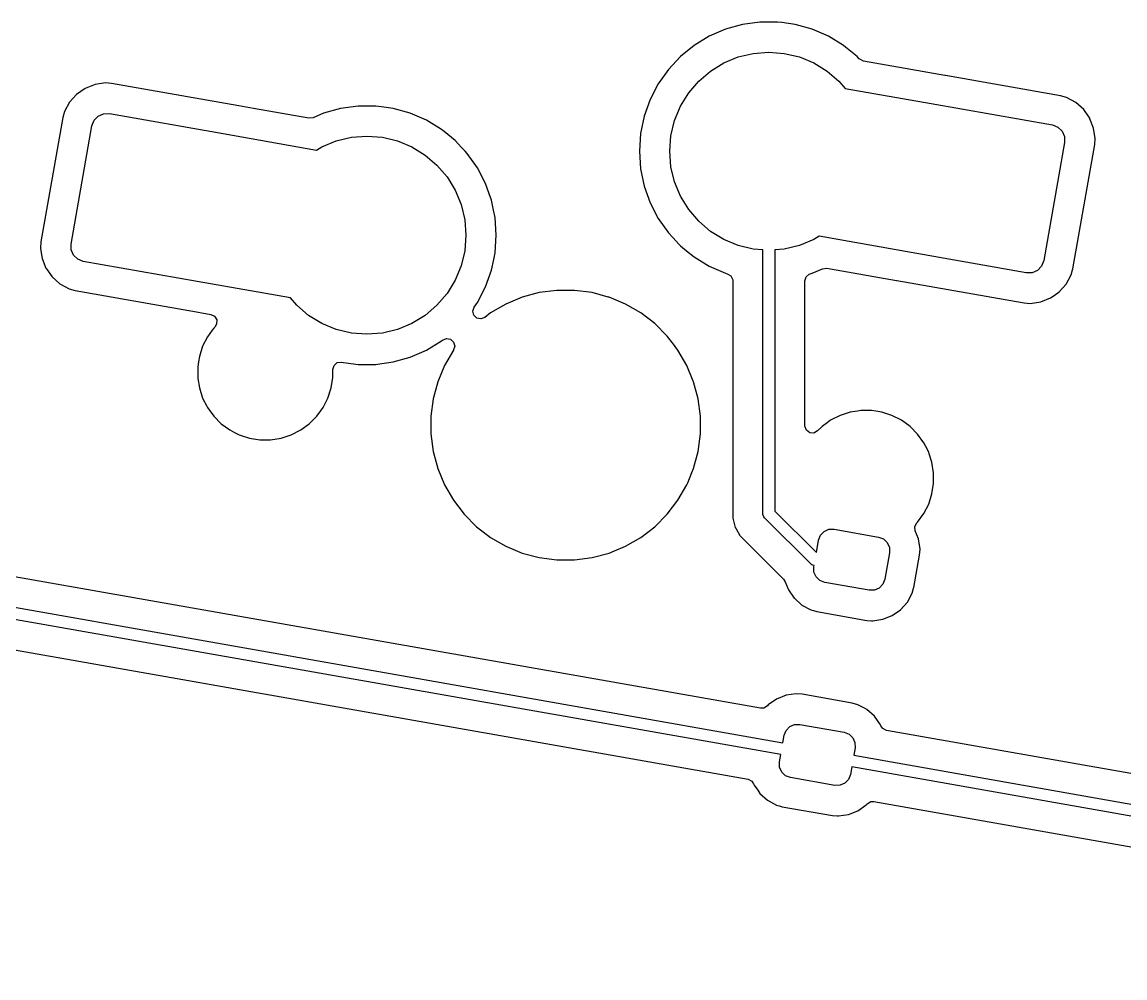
# Model space of a CAD drawing. Header units: millimetres. Extents: x 46 to 4458, y 59 to 1499.
# Drawn here: x 1776.29 to 1794.66, y 909.65 to 925.57 of the extents above; entities that cross this region are included whole.
import ezdxf

# ---------------------------------------------------------------- set-up
doc = ezdxf.new("R2010")
doc.units = ezdxf.units.MM
doc.layers.add('BLACK', color=7, linetype='Continuous')

msp = doc.modelspace()

# ---------------------------------------------------------------- linework, layer by layer
at = {"layer": 'BLACK', "linetype": 'Continuous'}
for p, q in [((1788.58203, 925.56992), (1788.29057, 925.52986)), ((1788.87623, 925.56992), (1788.58203, 925.56992)), ((1788.58203, 925.56992), (1788.58203, 925.56992)), ((1788.94641, 925.56027), (1788.87623, 925.56992)), ((1788.87623, 925.56992), (1788.87623, 925.56992)), ((1789.16768, 925.52986), (1788.94641, 925.56027)), ((1788.00728, 925.45048), (1787.73745, 925.33328)), ((1788.29057, 925.52986), (1788.00728, 925.45048)), ((1788.29057, 925.52986), (1788.29057, 925.52986)), ((1789.16769, 925.52986), (1789.16768, 925.52986)), ((1789.16768, 925.52986), (1789.16768, 925.52986)), ((1789.45097, 925.45048), (1789.16769, 925.52986)), ((1789.7208, 925.33328), (1789.45097, 925.45048)), ((1787.73745, 925.33328), (1787.48608, 925.18042)), ((1787.73745, 925.33328), (1787.73745, 925.33328)), ((1789.72081, 925.33328), (1789.7208, 925.33328)), ((1789.97217, 925.18042), (1789.72081, 925.33328)), ((1787.48608, 925.18042), (1787.25787, 924.99476)), ((1788.21925, 924.98866), (1788.47101, 925.0491)), ((1788.47101, 925.0491), (1788.72913, 925.06942)), ((1788.72913, 925.06942), (1788.98724, 925.0491)), ((1788.98724, 925.0491), (1789.23901, 924.98866)), ((1789.97218, 925.18042), (1789.97217, 925.18042)), ((1789.97217, 925.18042), (1789.97217, 925.18042)), ((1790.00701, 925.15208), (1789.97218, 925.18042)), ((1790.20038, 924.99476), (1790.00701, 925.15208)), ((1787.25787, 924.99476), (1787.05706, 924.77974)), ((1787.75928, 924.7543), (1787.98004, 924.88958)), ((1787.98004, 924.88958), (1788.21925, 924.98866)), ((1789.23901, 924.98866), (1789.47821, 924.88958)), ((1789.47821, 924.88958), (1789.69897, 924.7543)), ((1790.20039, 924.99475), (1790.20038, 924.99476)), ((1790.23613, 924.95649), (1790.20039, 924.99475)), ((1790.20039, 924.99475), (1790.20039, 924.99475)), ((1790.24261, 924.95004), (1790.23613, 924.95649)), ((1790.30521, 924.91902), (1790.24261, 924.95004)), ((1791.47344, 924.71303), (1790.30521, 924.91902)), ((1787.05706, 924.77974), (1786.88741, 924.5394)), ((1787.5624, 924.58614), (1787.75928, 924.7543)), ((1789.69897, 924.7543), (1789.89585, 924.58614)), ((1791.66016, 924.6801), (1791.47344, 924.71303)), ((1791.66986, 924.67839), (1791.66016, 924.6801)), ((1791.66987, 924.67839), (1791.66986, 924.67839)), ((1793.58784, 924.3402), (1791.66987, 924.67839)), ((1777.34407, 924.46501), (1777.20036, 924.36438)), ((1777.50711, 924.52978), (1777.34407, 924.46501)), ((1777.64599, 924.55012), (1777.50711, 924.52978)), ((1777.68071, 924.55521), (1777.64599, 924.55012)), ((1777.78375, 924.5477), (1777.68071, 924.55521)), ((1777.68071, 924.55521), (1777.68071, 924.55521)), ((1779.90054, 924.17446), (1777.78375, 924.5477)), ((1786.88741, 924.5394), (1786.75205, 924.27818)), ((1786.88741, 924.5394), (1786.88741, 924.5394)), ((1787.39425, 924.38926), (1787.5624, 924.58614)), ((1789.89585, 924.58614), (1789.99959, 924.46468)), ((1789.99959, 924.46468), (1791.43283, 924.21197)), ((1777.20036, 924.36438), (1777.08373, 924.23332)), ((1786.75205, 924.27818), (1786.65354, 924.00098)), ((1787.25897, 924.1685), (1787.39425, 924.38926)), ((1793.58785, 924.3402), (1793.58784, 924.3402)), ((1793.68725, 924.31201), (1793.58785, 924.3402)), ((1793.84167, 924.22874), (1793.68725, 924.31201)), ((1777.08373, 924.23332), (1777.00046, 924.0789)), ((1779.90055, 924.17446), (1779.90054, 924.17446)), ((1779.90111, 924.17436), (1779.90055, 924.17446)), ((1779.90112, 924.17435), (1779.90111, 924.17436)), ((1780.14636, 924.13111), (1779.90112, 924.17435)), ((1781.06918, 923.96839), (1780.14636, 924.13111)), ((1781.59597, 924.13111), (1781.31269, 924.05174)), ((1781.59598, 924.13111), (1781.59597, 924.13111)), ((1781.88743, 924.17117), (1781.59598, 924.13111)), ((1782.18163, 924.17117), (1781.88743, 924.17117)), ((1781.88743, 924.17117), (1781.88743, 924.17117)), ((1782.31653, 924.15263), (1782.18163, 924.17117)), ((1782.18163, 924.17117), (1782.18163, 924.17117)), ((1782.47309, 924.13111), (1782.31653, 924.15263)), ((1782.75638, 924.05174), (1782.47309, 924.13111)), ((1782.47309, 924.13111), (1782.47309, 924.13111)), ((1782.47309, 924.13111), (1782.47309, 924.13111)), ((1787.15988, 923.9293), (1787.25897, 924.1685)), ((1791.43283, 924.21197), (1791.43283, 924.21197)), ((1791.43283, 924.21197), (1793.45168, 923.85599)), ((1793.84168, 924.22874), (1793.84167, 924.22874)), ((1793.84167, 924.22874), (1793.84167, 924.22874)), ((1793.84167, 924.22874), (1793.84167, 924.22874)), ((1793.97273, 924.11211), (1793.84168, 924.22874)), ((1793.99599, 924.07889), (1793.97273, 924.11211)), ((1793.97273, 924.11211), (1793.97273, 924.11211)), ((1776.97227, 923.97949), (1776.60761, 921.91138)), ((1777.00046, 924.07889), (1776.97227, 923.97951)), ((1776.97227, 923.97951), (1776.97227, 923.97949)), ((1777.00046, 924.0789), (1777.00046, 924.07889)), ((1777.45648, 923.84333), (1777.49184, 923.93424)), ((1777.49184, 923.93424), (1777.55929, 924.00471)), ((1777.55929, 924.00471), (1777.64857, 924.04399)), ((1777.64857, 924.04399), (1777.7461, 924.04612)), ((1777.7461, 924.04612), (1779.64185, 923.71185)), ((1781.07078, 923.96812), (1781.06918, 923.96839)), ((1781.14011, 923.97678), (1781.07078, 923.96812)), ((1781.31269, 924.05174), (1781.14011, 923.97678)), ((1783.02621, 923.93453), (1782.75638, 924.05174)), ((1783.27758, 923.78167), (1783.02621, 923.93453)), ((1783.02621, 923.93453), (1783.02621, 923.93453)), ((1786.65353, 924.00096), (1786.59368, 923.71293)), ((1786.65354, 924.00098), (1786.65353, 924.00096)), ((1787.09944, 923.67753), (1787.15988, 923.9293)), ((1794.07336, 923.9684), (1793.99599, 924.07889)), ((1794.07654, 923.96039), (1794.07336, 923.9684)), ((1794.13813, 923.80535), (1794.07654, 923.96039)), ((1777.10919, 921.87372), (1777.45648, 923.84333)), ((1783.32191, 923.74561), (1783.27758, 923.78167)), ((1783.27758, 923.78167), (1783.27758, 923.78167)), ((1783.27758, 923.78167), (1783.27758, 923.78167)), ((1783.50579, 923.59601), (1783.32191, 923.74561)), ((1793.45168, 923.85599), (1793.5426, 923.82063)), ((1793.5426, 923.82063), (1793.61306, 923.75318)), ((1793.61306, 923.75318), (1793.65235, 923.66389)), ((1794.16356, 923.63176), (1794.13813, 923.80535)), ((1794.13813, 923.80535), (1794.13813, 923.80535)), ((1794.13813, 923.80535), (1794.13813, 923.80535)), ((1779.64185, 923.71185), (1779.64185, 923.71185)), ((1779.64185, 923.71185), (1781.19827, 923.43741)), ((1781.28545, 923.49083), (1781.52465, 923.58991)), ((1781.52465, 923.58991), (1781.77642, 923.65036)), ((1781.77642, 923.65036), (1782.03453, 923.67067)), ((1782.03453, 923.67067), (1782.29265, 923.65036)), ((1782.29265, 923.65036), (1782.54441, 923.58991)), ((1782.54441, 923.58991), (1782.78362, 923.49083)), ((1783.61231, 923.48195), (1783.50579, 923.59601)), ((1783.50579, 923.59601), (1783.50579, 923.59601)), ((1783.50579, 923.59601), (1783.50579, 923.59601)), ((1786.59368, 923.71293), (1786.5736, 923.41942)), ((1786.59368, 923.71293), (1786.59368, 923.71293)), ((1787.07913, 923.41942), (1787.09944, 923.67753)), ((1793.65447, 923.56637), (1793.30718, 921.59676)), ((1793.65235, 923.66389), (1793.65447, 923.56637)), ((1794.15605, 923.52871), (1794.16356, 923.63176)), ((1781.19827, 923.43741), (1781.28545, 923.49083)), ((1782.78362, 923.49083), (1783.00438, 923.35555)), ((1783.00438, 923.35555), (1783.20126, 923.1874)), ((1783.67072, 923.41942), (1783.61231, 923.48195)), ((1783.7066, 923.381), (1783.67072, 923.41942)), ((1783.87625, 923.14066), (1783.7066, 923.381)), ((1786.5736, 923.41942), (1786.59368, 923.12591)), ((1787.09944, 923.1613), (1787.07913, 923.41942)), ((1793.79139, 921.4606), (1794.15605, 923.52871)), ((1783.20126, 923.1874), (1783.36941, 922.99052)), ((1783.36941, 922.99052), (1783.50469, 922.76976)), ((1783.87625, 923.14065), (1783.87625, 923.14066)), ((1784.0116, 922.87944), (1783.87625, 923.14065)), ((1783.87625, 923.14065), (1783.87625, 923.14065)), ((1786.59368, 923.12591), (1786.59368, 923.1259)), ((1786.59368, 923.1259), (1786.65353, 922.83787)), ((1787.15988, 922.90954), (1787.09944, 923.1613)), ((1784.07222, 922.70889), (1784.0116, 922.87944)), ((1786.65353, 922.83787), (1786.65354, 922.83786)), ((1786.65354, 922.83786), (1786.75205, 922.56066)), ((1787.25897, 922.67033), (1787.15988, 922.90954)), ((1783.50469, 922.76976), (1783.60378, 922.53055)), ((1784.11012, 922.60223), (1784.07222, 922.70889)), ((1787.39425, 922.44957), (1787.25897, 922.67033)), ((1783.60378, 922.53055), (1783.66422, 922.27879)), ((1784.11013, 922.60222), (1784.11012, 922.60223)), ((1784.14449, 922.43683), (1784.11013, 922.60222)), ((1784.16998, 922.31418), (1784.14449, 922.43683)), ((1786.75205, 922.56066), (1786.88741, 922.29944)), ((1787.5624, 922.25269), (1787.39425, 922.44957)), ((1783.66422, 922.27879), (1783.68453, 922.02067)), ((1784.19006, 922.02067), (1784.16998, 922.31418)), ((1786.88741, 922.29944), (1786.88741, 922.29943)), ((1786.88741, 922.29943), (1787.05706, 922.05909)), ((1787.75928, 922.08454), (1787.5624, 922.25269)), ((1787.98004, 921.94926), (1787.75928, 922.08454)), ((1776.60761, 921.91137), (1776.60037, 921.81202)), ((1776.60761, 921.91138), (1776.60761, 921.91137)), ((1783.68453, 922.02067), (1783.66422, 921.76255)), ((1784.16998, 921.72716), (1784.19006, 922.02067)), ((1787.05706, 922.05909), (1787.13054, 921.98042)), ((1787.13054, 921.98042), (1787.23685, 921.86658)), ((1788.21925, 921.85017), (1787.98004, 921.94926)), ((1789.47821, 921.94926), (1789.23901, 921.85017)), ((1789.56539, 922.00268), (1789.47821, 921.94926)), ((1791.09719, 921.73258), (1789.56539, 922.00268)), ((1776.60037, 921.81202), (1776.6001, 921.80833)), ((1776.6001, 921.80833), (1776.60699, 921.76127)), ((1776.60699, 921.76127), (1776.62553, 921.63474)), ((1777.11131, 921.77619), (1777.10919, 921.87372)), ((1777.1506, 921.68691), (1777.11131, 921.77619)), ((1783.66422, 921.76255), (1783.60378, 921.51079)), ((1784.14669, 921.61509), (1784.16998, 921.72716)), ((1787.23685, 921.86658), (1787.25787, 921.84408)), ((1787.25787, 921.84408), (1787.35969, 921.76125)), ((1787.35969, 921.76125), (1787.48608, 921.65842)), ((1788.47101, 921.78973), (1788.21925, 921.85017)), ((1788.62965, 921.77725), (1788.47101, 921.78973)), ((1788.63105, 917.36737), (1788.62965, 921.77725)), ((1788.98724, 921.78973), (1788.82773, 921.77718)), ((1788.82773, 921.77718), (1788.82911, 917.42575)), ((1789.23901, 921.85017), (1788.98724, 921.78973)), ((1793.01756, 921.39397), (1791.09719, 921.73258)), ((1791.09719, 921.73258), (1791.09719, 921.73258)), ((1776.62553, 921.63474), (1776.69028, 921.47174)), ((1777.22106, 921.61946), (1777.1506, 921.68691)), ((1777.31198, 921.5841), (1777.22106, 921.61946)), ((1779.20773, 921.24983), (1777.31198, 921.5841)), ((1784.11013, 921.43913), (1784.14669, 921.61509)), ((1787.48608, 921.65842), (1787.48608, 921.65842)), ((1787.48608, 921.65842), (1787.48608, 921.65842)), ((1787.48608, 921.65842), (1787.73745, 921.50556)), ((1793.30718, 921.59676), (1793.27182, 921.50584)), ((1776.69028, 921.47174), (1776.6903, 921.47169)), ((1776.6903, 921.47169), (1776.69806, 921.4606)), ((1776.69806, 921.4606), (1776.79093, 921.32798)), ((1783.60378, 921.51079), (1783.50469, 921.27159)), ((1784.0116, 921.16191), (1784.11012, 921.43912)), ((1784.11012, 921.43912), (1784.11013, 921.43913)), ((1784.11012, 921.43912), (1784.11012, 921.43912)), ((1787.73745, 921.50556), (1787.73745, 921.50556)), ((1787.73745, 921.50556), (1788.00729, 921.38835)), ((1788.00729, 921.38835), (1788.03808, 921.37972)), ((1788.03808, 921.37972), (1788.09732, 921.34268)), ((1788.09732, 921.34268), (1788.12714, 921.27949)), ((1789.34931, 921.32736), (1789.40212, 921.37311)), ((1789.40212, 921.37311), (1789.42017, 921.37972)), ((1789.42017, 921.37972), (1789.45097, 921.38835)), ((1789.45097, 921.38835), (1789.62355, 921.46331)), ((1789.62355, 921.46331), (1789.69288, 921.47197)), ((1789.69288, 921.47197), (1789.69448, 921.4717)), ((1789.69448, 921.4717), (1789.75742, 921.4606)), ((1789.75742, 921.4606), (1790.85625, 921.26684)), ((1793.11509, 921.3961), (1793.01756, 921.39397)), ((1793.20437, 921.43538), (1793.11509, 921.3961)), ((1793.27182, 921.50584), (1793.20437, 921.43538)), ((1793.67993, 921.20677), (1793.7632, 921.36119)), ((1793.7632, 921.36119), (1793.78631, 921.44267)), ((1793.78631, 921.44267), (1793.79139, 921.46058)), ((1793.79139, 921.46059), (1793.79139, 921.4606)), ((1793.79139, 921.46058), (1793.79139, 921.46059)), ((1776.79093, 921.32798), (1776.79093, 921.32798)), ((1776.79093, 921.32798), (1776.92198, 921.21135)), ((1776.92198, 921.21135), (1776.92199, 921.21135)), ((1776.92199, 921.21135), (1776.92199, 921.21135)), ((1776.92199, 921.21135), (1776.92199, 921.21135)), ((1776.92199, 921.21135), (1777.07641, 921.12808)), ((1780.76407, 920.97541), (1779.20773, 921.24983)), ((1779.20773, 921.24983), (1779.20773, 921.24983)), ((1783.50469, 921.27159), (1783.36941, 921.05083)), ((1783.87625, 920.9007), (1784.0116, 921.16191)), ((1788.12714, 921.27949), (1788.12863, 921.26032)), ((1788.12863, 921.26032), (1788.12863, 917.47355)), ((1789.32963, 921.26032), (1789.34931, 921.32736)), ((1789.32963, 918.84781), (1789.32963, 921.26032)), ((1790.85625, 921.26684), (1790.85626, 921.26684)), ((1790.85626, 921.26684), (1790.86254, 921.26574)), ((1790.86254, 921.26574), (1790.86255, 921.26573)), ((1790.86255, 921.26573), (1792.9799, 920.89239)), ((1793.5633, 921.07571), (1793.67993, 921.20677)), ((1777.07641, 921.12808), (1777.17582, 921.09989)), ((1777.17582, 921.09989), (1779.06738, 920.76636)), ((1780.86781, 920.85395), (1780.76407, 920.97541)), ((1783.36941, 921.05083), (1783.20126, 920.85395)), ((1784.62259, 920.98751), (1784.35079, 920.87493)), ((1784.90679, 921.06366), (1784.62259, 920.98751)), ((1785.19847, 921.10206), (1784.90679, 921.06366)), ((1785.19848, 921.10206), (1785.19847, 921.10206)), ((1785.19847, 921.10206), (1785.19847, 921.10206)), ((1785.49269, 921.10206), (1785.19848, 921.10206)), ((1785.4927, 921.10206), (1785.49269, 921.10206)), ((1785.49269, 921.10206), (1785.49269, 921.10206)), ((1785.78438, 921.06366), (1785.4927, 921.10206)), ((1786.05501, 920.99114), (1785.78438, 921.06366)), ((1785.78438, 921.06366), (1785.78438, 921.06366)), ((1785.78438, 921.06366), (1785.78438, 921.06366)), ((1786.06858, 920.98751), (1786.05501, 920.99114)), ((1786.34038, 920.87493), (1786.06858, 920.98751)), ((1793.26145, 920.91226), (1793.41959, 920.97508)), ((1793.41959, 920.97508), (1793.48201, 921.01879)), ((1793.48201, 921.01879), (1793.5633, 921.07571)), ((1781.06469, 920.68579), (1780.86781, 920.85395)), ((1783.20126, 920.85395), (1783.00438, 920.68579)), ((1783.79842, 920.75814), (1783.8209, 920.82227)), ((1783.8209, 920.82227), (1783.87625, 920.9007)), ((1784.35077, 920.87492), (1784.09599, 920.72782)), ((1784.35079, 920.87493), (1784.35077, 920.87492)), ((1786.34039, 920.87492), (1786.34038, 920.87493)), ((1786.59517, 920.72782), (1786.34039, 920.87492)), ((1792.9799, 920.89239), (1793.08295, 920.88488)), ((1793.08295, 920.88488), (1793.25654, 920.91031)), ((1793.25654, 920.91031), (1793.26145, 920.91226)), ((1779.06738, 920.76636), (1779.06739, 920.76636)), ((1779.06739, 920.76636), (1779.07367, 920.76525)), ((1779.07367, 920.76525), (1779.07368, 920.76525)), ((1779.07368, 920.76525), (1779.43658, 920.70126)), ((1779.43658, 920.70126), (1779.49918, 920.67023)), ((1779.49918, 920.67023), (1779.53507, 920.61028)), ((1779.53507, 920.61028), (1779.53286, 920.54045)), ((1781.28545, 920.55051), (1781.06469, 920.68579)), ((1783.00438, 920.68579), (1782.78362, 920.55051)), ((1783.81408, 920.69005), (1783.79842, 920.75814)), ((1783.86407, 920.64124), (1783.81408, 920.69005)), ((1783.93252, 920.6272), (1783.86407, 920.64124)), ((1783.99769, 920.65239), (1783.93252, 920.6272)), ((1784.09599, 920.72782), (1783.99769, 920.65239)), ((1784.09599, 920.72782), (1784.09599, 920.72782)), ((1786.59518, 920.72782), (1786.59517, 920.72782)), ((1786.59519, 920.72781), (1786.59518, 920.72782)), ((1786.59518, 920.72782), (1786.59518, 920.72782)), ((1786.82859, 920.54871), (1786.59519, 920.72781)), ((1786.59519, 920.72781), (1786.59519, 920.72781)), ((1779.45856, 920.43761), (1779.38015, 920.32968)), ((1779.48428, 920.47301), (1779.45856, 920.43761)), ((1779.50273, 920.49146), (1779.48428, 920.47301)), ((1779.48428, 920.47301), (1779.48428, 920.47301)), ((1779.48428, 920.47301), (1779.48428, 920.47301)), ((1779.53286, 920.54045), (1779.50273, 920.49146)), ((1781.52465, 920.45143), (1781.28545, 920.55051)), ((1781.77642, 920.39099), (1781.52465, 920.45143)), ((1782.54441, 920.45143), (1782.29265, 920.39099)), ((1782.78362, 920.55051), (1782.54441, 920.45143)), ((1786.8286, 920.54871), (1786.82859, 920.54871)), ((1787.03663, 920.34068), (1786.8286, 920.54871)), ((1779.38015, 920.32968), (1779.29972, 920.17184)), ((1782.03453, 920.37067), (1781.77642, 920.39099)), ((1782.29265, 920.39099), (1782.03453, 920.37067)), ((1783.02621, 920.10681), (1783.27758, 920.25967)), ((1783.27758, 920.25967), (1783.29517, 920.27398)), ((1783.29517, 920.27398), (1783.35959, 920.30102)), ((1783.35959, 920.30102), (1783.42841, 920.28894)), ((1783.42841, 920.28894), (1783.47977, 920.24157)), ((1783.47977, 920.24157), (1783.49737, 920.17395)), ((1787.03663, 920.34067), (1787.03663, 920.34068)), ((1787.13898, 920.20729), (1787.03663, 920.34067)), ((1779.29972, 920.17183), (1779.24497, 920.00335)), ((1779.29972, 920.17184), (1779.29972, 920.17183)), ((1782.75637, 919.9896), (1783.02621, 920.10681)), ((1783.47543, 920.10727), (1783.32833, 919.85247)), ((1783.47654, 920.10892), (1783.47543, 920.10727)), ((1783.47673, 920.10951), (1783.47654, 920.10892)), ((1783.47746, 920.11077), (1783.47673, 920.10951)), ((1783.49737, 920.17395), (1783.47718, 920.11093)), ((1783.47718, 920.11093), (1783.47746, 920.11077)), ((1787.21574, 920.10726), (1787.13898, 920.20729)), ((1787.21574, 920.10725), (1787.21574, 920.10726)), ((1787.36284, 919.85247), (1787.21574, 920.10725)), ((1779.23023, 919.91023), (1779.21726, 919.82837)), ((1779.24497, 920.00335), (1779.23023, 919.91023)), ((1781.48795, 919.85262), (1781.54075, 919.89837)), ((1781.54075, 919.89837), (1781.60914, 919.90842)), ((1781.60914, 919.90842), (1781.85081, 919.87521)), ((1781.85081, 919.87521), (1781.88743, 919.87017)), ((1781.88743, 919.87017), (1781.88743, 919.87017)), ((1781.88743, 919.87017), (1782.18163, 919.87017)), ((1782.18163, 919.87017), (1782.21305, 919.87449)), ((1782.21305, 919.87449), (1782.47309, 919.91023)), ((1782.47309, 919.91023), (1782.75637, 919.9896)), ((1779.21726, 919.82837), (1779.21726, 919.65121)), ((1781.46826, 919.78558), (1781.48795, 919.85262)), ((1781.46826, 919.65121), (1781.46826, 919.78558)), ((1783.32832, 919.85246), (1783.21574, 919.58066)), ((1783.32833, 919.85247), (1783.32832, 919.85246)), ((1787.36285, 919.85246), (1787.36284, 919.85247)), ((1787.47166, 919.58976), (1787.36285, 919.85246)), ((1779.21726, 919.65121), (1779.22013, 919.63307)), ((1779.22013, 919.63307), (1779.24497, 919.47624)), ((1781.44055, 919.47624), (1781.46826, 919.65121)), ((1783.21574, 919.58066), (1783.13958, 919.29646)), ((1787.47543, 919.58065), (1787.47166, 919.58976)), ((1787.55158, 919.29646), (1787.47543, 919.58065)), ((1779.24497, 919.47624), (1779.29972, 919.30775)), ((1781.3858, 919.30775), (1781.44055, 919.47624)), ((1779.29972, 919.30775), (1779.29972, 919.30775)), ((1779.29972, 919.30775), (1779.36878, 919.17221)), ((1779.36878, 919.17221), (1779.38015, 919.1499)), ((1779.38015, 919.1499), (1779.48428, 919.00658)), ((1781.20124, 919.00658), (1781.30537, 919.1499)), ((1781.30537, 919.1499), (1781.3858, 919.30775)), ((1783.13958, 919.29646), (1783.10118, 919.00478)), ((1787.58998, 919.00477), (1787.55158, 919.29646)), ((1779.48428, 919.00658), (1779.60955, 918.88131)), ((1781.07597, 918.88131), (1781.20124, 919.00658)), ((1783.10118, 919.00478), (1783.10118, 919.00476)), ((1783.10118, 919.00476), (1783.10118, 918.71056)), ((1787.58998, 918.71055), (1787.58998, 919.00477)), ((1789.91636, 919.01857), (1789.75852, 918.93814)), ((1789.91637, 919.01857), (1789.91636, 919.01857)), ((1790.08485, 919.07331), (1789.91637, 919.01857)), ((1790.20369, 919.09214), (1790.08485, 919.07331)), ((1790.25983, 919.10103), (1790.20369, 919.09214)), ((1790.43699, 919.10103), (1790.25983, 919.10103)), ((1790.51169, 919.0892), (1790.43699, 919.10103)), ((1790.61196, 919.07331), (1790.51169, 919.0892)), ((1790.78045, 919.01857), (1790.61196, 919.07331)), ((1790.9383, 918.93814), (1790.78045, 919.01857)), ((1790.78045, 919.01857), (1790.78045, 919.01857)), ((1779.60955, 918.88131), (1779.75287, 918.77718)), ((1779.75287, 918.77718), (1779.83029, 918.73773)), ((1780.7748, 918.69675), (1780.93265, 918.77718)), ((1780.93265, 918.77718), (1781.07597, 918.88131)), ((1789.32994, 918.83896), (1789.32963, 918.84781)), ((1789.35436, 918.7735), (1789.32994, 918.83896)), ((1789.41029, 918.73163), (1789.35436, 918.7735)), ((1789.61519, 918.83401), (1789.54131, 918.76013)), ((1789.69873, 918.89471), (1789.61519, 918.83401)), ((1789.61519, 918.83401), (1789.61519, 918.83401)), ((1789.61519, 918.83401), (1789.61519, 918.83401)), ((1789.75852, 918.93814), (1789.69873, 918.89471)), ((1791.08162, 918.83401), (1790.9383, 918.93814)), ((1791.20689, 918.70874), (1791.08162, 918.83401)), ((1779.83029, 918.73773), (1779.91072, 918.69675)), ((1779.91072, 918.69675), (1779.91072, 918.69675)), ((1779.91072, 918.69675), (1779.94174, 918.68667)), ((1779.94174, 918.68667), (1780.07921, 918.64201)), ((1780.07921, 918.64201), (1780.25418, 918.61429)), ((1780.25418, 918.61429), (1780.25418, 918.61429)), ((1780.25418, 918.61429), (1780.43134, 918.61429)), ((1780.43134, 918.61429), (1780.60632, 918.64201)), ((1780.43134, 918.61429), (1780.43134, 918.61429)), ((1780.60632, 918.64201), (1780.7748, 918.69675)), ((1783.10118, 918.71056), (1783.10118, 918.71054)), ((1783.10118, 918.71054), (1783.13955, 918.41916)), ((1787.55158, 918.41886), (1787.58998, 918.71055)), ((1789.47999, 918.72664), (1789.41029, 918.73163)), ((1789.54131, 918.76013), (1789.47999, 918.72664)), ((1791.31102, 918.56542), (1791.20689, 918.70874)), ((1783.13955, 918.41916), (1783.13959, 918.41886)), ((1783.13959, 918.41886), (1783.19888, 918.19756)), ((1787.47543, 918.13467), (1787.55158, 918.41886)), ((1791.3423, 918.50403), (1791.31102, 918.56542)), ((1791.34418, 918.50033), (1791.3423, 918.50403)), ((1791.39145, 918.40757), (1791.34418, 918.50033)), ((1791.40081, 918.37876), (1791.39145, 918.40757)), ((1791.39145, 918.40757), (1791.39145, 918.40757)), ((1791.44619, 918.23908), (1791.40081, 918.37876)), ((1791.47391, 918.06411), (1791.44619, 918.23908)), ((1783.19888, 918.19756), (1783.21574, 918.13467)), ((1783.21574, 918.13467), (1783.32832, 917.86287)), ((1787.37772, 917.89877), (1787.44936, 918.07172)), ((1787.44936, 918.07172), (1787.47543, 918.13467)), ((1791.47391, 917.88695), (1791.47391, 918.06411)), ((1783.32832, 917.86287), (1783.32833, 917.86285)), ((1783.32833, 917.86285), (1783.47542, 917.60807)), ((1787.21574, 917.60806), (1787.36284, 917.86286)), ((1787.36284, 917.86286), (1787.37772, 917.89877)), ((1791.44619, 917.71197), (1791.47391, 917.88695)), ((1791.39145, 917.54349), (1791.44619, 917.71197)), ((1783.47542, 917.60807), (1783.47543, 917.60806)), ((1783.47543, 917.60806), (1783.65453, 917.37465)), ((1787.03663, 917.37465), (1787.21574, 917.60806)), ((1791.31102, 917.38564), (1791.39145, 917.54349)), ((1783.65453, 917.37465), (1783.65454, 917.37464)), ((1783.65454, 917.37464), (1783.86257, 917.16662)), ((1786.82859, 917.16661), (1787.03663, 917.37465)), ((1788.12863, 917.47355), (1788.12863, 917.47353)), ((1788.12863, 917.47353), (1788.12863, 917.30783)), ((1788.12863, 917.30783), (1788.12863, 917.30783)), ((1788.12863, 917.30783), (1788.16955, 917.1551)), ((1788.64598, 917.33132), (1788.63105, 917.36737)), ((1788.65842, 917.31617), (1788.64598, 917.33132)), ((1789.44396, 916.53335), (1788.65842, 917.31617)), ((1788.82911, 917.42575), (1789.52069, 916.73657)), ((1791.20689, 917.24231), (1791.31102, 917.38564)), ((1783.86257, 917.16662), (1783.86257, 917.16661)), ((1783.86257, 917.16661), (1783.97351, 917.08148)), ((1786.59518, 916.98751), (1786.82859, 917.16661)), ((1788.16955, 917.1551), (1788.16955, 917.15509)), ((1788.16955, 917.15509), (1788.18426, 917.12961)), ((1788.18426, 917.12961), (1788.24657, 917.02169)), ((1789.64948, 917.0875), (1789.72984, 917.12286)), ((1789.72984, 917.12286), (1789.81761, 917.12478)), ((1789.81761, 917.12478), (1790.55622, 916.99454)), ((1791.16216, 917.16771), (1791.19434, 917.22972)), ((1791.16861, 917.09814), (1791.16216, 917.16771)), ((1791.19434, 917.22972), (1791.19618, 917.2316)), ((1791.19618, 917.2316), (1791.20688, 917.24231)), ((1791.20688, 917.24231), (1791.20688, 917.24231)), ((1791.20688, 917.24231), (1791.20689, 917.24231)), ((1788.59118, 914.14294), (1771.92825, 917.08107)), ((1783.97351, 917.08148), (1784.09599, 916.98751)), ((1784.09599, 916.98751), (1784.09599, 916.9875)), ((1784.09599, 916.9875), (1784.35077, 916.8404)), ((1786.34039, 916.8404), (1786.59518, 916.98751)), ((1788.24657, 917.02169), (1788.24861, 917.01816)), ((1788.24861, 917.01816), (1788.36748, 916.8993)), ((1789.52069, 916.73657), (1789.55696, 916.94226)), ((1789.55696, 916.94226), (1789.58878, 917.02409)), ((1789.58878, 917.02409), (1789.64948, 917.0875)), ((1790.55622, 916.99454), (1790.63804, 916.96272)), ((1790.63804, 916.96272), (1790.70145, 916.90201)), ((1791.2227, 916.96201), (1791.16861, 917.09814)), ((1791.24728, 916.7942), (1791.2227, 916.96201)), ((1784.35077, 916.8404), (1784.35079, 916.8404)), ((1784.35079, 916.8404), (1784.62259, 916.72781)), ((1786.06857, 916.72781), (1786.15836, 916.765)), ((1786.15836, 916.765), (1786.34038, 916.8404)), ((1786.34038, 916.8404), (1786.34038, 916.8404)), ((1786.34038, 916.8404), (1786.34039, 916.8404)), ((1788.36748, 916.8993), (1788.36748, 916.89929)), ((1788.36748, 916.89929), (1788.97612, 916.29066)), ((1790.70145, 916.90201), (1790.73681, 916.82166)), ((1790.73681, 916.82166), (1790.73873, 916.73389)), ((1791.24002, 916.69459), (1791.24728, 916.7942)), ((1771.38315, 916.66751), (1788.96204, 913.56834)), ((1784.62259, 916.72781), (1784.62259, 916.72781)), ((1784.62259, 916.72781), (1784.6226, 916.72781)), ((1784.6226, 916.72781), (1784.90678, 916.65166)), ((1784.90678, 916.65166), (1785.19848, 916.61326)), ((1785.19848, 916.61326), (1785.19848, 916.61326)), ((1785.19848, 916.61326), (1785.49268, 916.61326)), ((1785.49268, 916.61326), (1785.49269, 916.61326)), ((1785.49269, 916.61326), (1785.78438, 916.65166)), ((1785.78438, 916.65166), (1786.06857, 916.72781)), ((1790.73873, 916.73389), (1790.66059, 916.29072)), ((1791.14509, 916.1562), (1791.24002, 916.69459)), ((1788.92765, 913.37327), (1771.34875, 916.47244)), ((1789.48001, 916.51841), (1789.44396, 916.53335)), ((1789.47882, 916.4991), (1789.48218, 916.5182)), ((1789.48073, 916.41133), (1789.47882, 916.4991)), ((1789.48218, 916.5182), (1789.48001, 916.51841)), ((1789.51609, 916.33098), (1789.48073, 916.41133)), ((1788.97612, 916.29066), (1789.00367, 916.24876)), ((1789.00367, 916.24876), (1789.05746, 916.11337)), ((1789.57951, 916.27027), (1789.51609, 916.33098)), ((1789.66133, 916.23845), (1789.57951, 916.27027)), ((1790.39993, 916.10821), (1789.66133, 916.23845)), ((1790.62877, 916.2089), (1790.56806, 916.14548)), ((1790.66059, 916.29072), (1790.62877, 916.2089)), ((1789.05746, 916.11337), (1789.05746, 916.11337)), ((1789.05746, 916.11337), (1789.05746, 916.11336)), ((1789.05746, 916.11336), (1789.15155, 915.97899)), ((1790.4877, 916.11013), (1790.39993, 916.10821)), ((1790.56806, 916.14548), (1790.4877, 916.11013)), ((1791.03734, 915.91083), (1791.11784, 916.06011)), ((1791.11784, 916.06011), (1791.1413, 916.14283)), ((1791.1413, 916.14283), (1791.14508, 916.15619)), ((1791.14508, 916.15619), (1791.14509, 916.1562)), ((1791.14508, 916.15619), (1791.14508, 916.15619)), ((1771.71969, 915.89831), (1788.38263, 912.96019)), ((1789.15155, 915.97899), (1789.15474, 915.97444)), ((1789.15474, 915.97444), (1789.15474, 915.97444)), ((1789.15474, 915.97444), (1789.28143, 915.86169)), ((1789.28143, 915.86169), (1789.28143, 915.86169)), ((1789.28143, 915.86169), (1789.28143, 915.86169)), ((1789.28143, 915.86169), (1789.43071, 915.7812)), ((1790.9246, 915.78414), (1791.03734, 915.91083)), ((1789.43071, 915.7812), (1789.47274, 915.76928)), ((1789.47274, 915.76928), (1789.52679, 915.75395)), ((1789.52679, 915.75395), (1789.5268, 915.75395)), ((1789.5268, 915.75395), (1789.52681, 915.75395)), ((1789.52681, 915.75395), (1790.36063, 915.60692)), ((1790.62806, 915.62424), (1790.78567, 915.68686)), ((1790.78567, 915.68686), (1790.9246, 915.78414)), ((1790.36063, 915.60692), (1790.44032, 915.60112)), ((1790.44032, 915.60112), (1790.46025, 915.59966)), ((1790.46025, 915.59966), (1790.62806, 915.62424)), ((1790.46025, 915.59966), (1790.46025, 915.59966)), ((1790.46025, 915.59966), (1790.46025, 915.59966)), ((1789.01645, 914.35888), (1788.85883, 914.29626)), ((1789.18426, 914.38346), (1789.01645, 914.35888)), ((1789.01645, 914.35888), (1789.01645, 914.35888)), ((1789.28387, 914.3762), (1789.18426, 914.38346)), ((1790.11769, 914.22918), (1789.28387, 914.3762)), ((1788.70534, 914.18262), (1788.64607, 914.14563)), ((1788.71991, 914.19898), (1788.70534, 914.18262)), ((1788.85883, 914.29626), (1788.71991, 914.19898)), ((1790.11771, 914.22917), (1790.11769, 914.22918)), ((1790.21378, 914.20193), (1790.11771, 914.22917)), ((1790.21379, 914.20192), (1790.21378, 914.20193)), ((1790.32318, 914.14294), (1790.21379, 914.20192)), ((1790.21379, 914.20192), (1790.21379, 914.20192)), ((1788.64607, 914.14563), (1788.59118, 914.14294)), ((1790.36307, 914.12143), (1790.32318, 914.14294)), ((1790.48976, 914.00869), (1790.36307, 914.12143)), ((1790.48976, 914.00868), (1790.48976, 914.00869)), ((1790.58704, 913.86976), (1790.48976, 914.00868)), ((1789.01574, 913.77422), (1789.07645, 913.83764)), ((1789.07645, 913.83764), (1789.1568, 913.87299)), ((1789.1568, 913.87299), (1789.24457, 913.87491)), ((1789.24457, 913.87491), (1789.98318, 913.74467)), ((1790.58704, 913.86975), (1790.58704, 913.86976)), ((1790.59513, 913.84941), (1790.58704, 913.86975)), ((1790.58704, 913.86975), (1790.58704, 913.86975)), ((1790.62623, 913.8041), (1790.59513, 913.84941)), ((1790.68883, 913.77307), (1790.62623, 913.8041)), ((1788.96204, 913.56834), (1788.98392, 913.6924)), ((1788.98392, 913.6924), (1789.01574, 913.77422)), ((1789.98318, 913.74467), (1790.065, 913.71285)), ((1790.065, 913.71285), (1790.12842, 913.65215)), ((1790.12842, 913.65215), (1790.16377, 913.57179)), ((1807.35177, 910.83494), (1790.68883, 913.77307)), ((1790.16569, 913.48402), (1790.14382, 913.35999)), ((1790.16377, 913.57179), (1790.16569, 913.48402)), ((1788.90578, 913.24923), (1788.92765, 913.37327)), ((1790.14382, 913.35999), (1807.72272, 910.26081)), ((1788.90769, 913.16146), (1788.90578, 913.24923)), ((1788.94305, 913.08111), (1788.90769, 913.16146)), ((1789.00647, 913.0204), (1788.94305, 913.08111)), ((1790.10942, 913.16492), (1790.08755, 913.04086)), ((1807.68832, 910.06574), (1790.10942, 913.16492)), ((1788.38263, 912.96019), (1788.44524, 912.92916)), ((1788.44524, 912.92916), (1788.47634, 912.88385)), ((1788.47634, 912.88385), (1788.48442, 912.86351)), ((1789.08829, 912.98858), (1789.00647, 913.0204)), ((1789.82689, 912.85835), (1789.08829, 912.98858)), ((1789.99502, 912.89562), (1789.91466, 912.86026)), ((1790.05573, 912.95904), (1789.99502, 912.89562)), ((1790.08755, 913.04086), (1790.05573, 912.95904)), ((1788.48442, 912.86351), (1788.48443, 912.8635)), ((1788.48443, 912.8635), (1788.48443, 912.8635)), ((1788.48443, 912.8635), (1788.54481, 912.77726)), ((1788.54481, 912.77726), (1788.5817, 912.72457)), ((1788.5817, 912.72457), (1788.5817, 912.72457)), ((1788.5817, 912.72457), (1788.70839, 912.61182)), ((1789.91466, 912.86026), (1789.82689, 912.85835)), ((1788.70839, 912.61182), (1788.70839, 912.61182)), ((1788.70839, 912.61182), (1788.7084, 912.61182)), ((1788.7084, 912.61182), (1788.85768, 912.53133)), ((1788.85768, 912.53133), (1788.89971, 912.51941)), ((1788.89971, 912.51941), (1788.95375, 912.50408)), ((1790.21263, 912.43699), (1790.35156, 912.53427)), ((1790.35156, 912.53427), (1790.36612, 912.55063)), ((1790.36612, 912.55063), (1790.42539, 912.58763)), ((1790.42539, 912.58763), (1790.48028, 912.59032)), ((1790.48028, 912.59032), (1807.14322, 909.65219)), ((1788.95375, 912.50408), (1788.95376, 912.50408)), ((1788.95376, 912.50408), (1788.95377, 912.50408)), ((1788.95377, 912.50408), (1789.78759, 912.35706)), ((1789.78759, 912.35706), (1789.86729, 912.35125)), ((1789.86729, 912.35125), (1789.88721, 912.3498)), ((1789.88721, 912.3498), (1790.05502, 912.37438)), ((1789.88721, 912.3498), (1789.88721, 912.3498)), ((1789.88721, 912.3498), (1789.88721, 912.3498)), ((1790.05502, 912.37438), (1790.21263, 912.43699))]:
    msp.add_line(p, q, dxfattribs=at)

doc.saveas('drawing.dxf')
